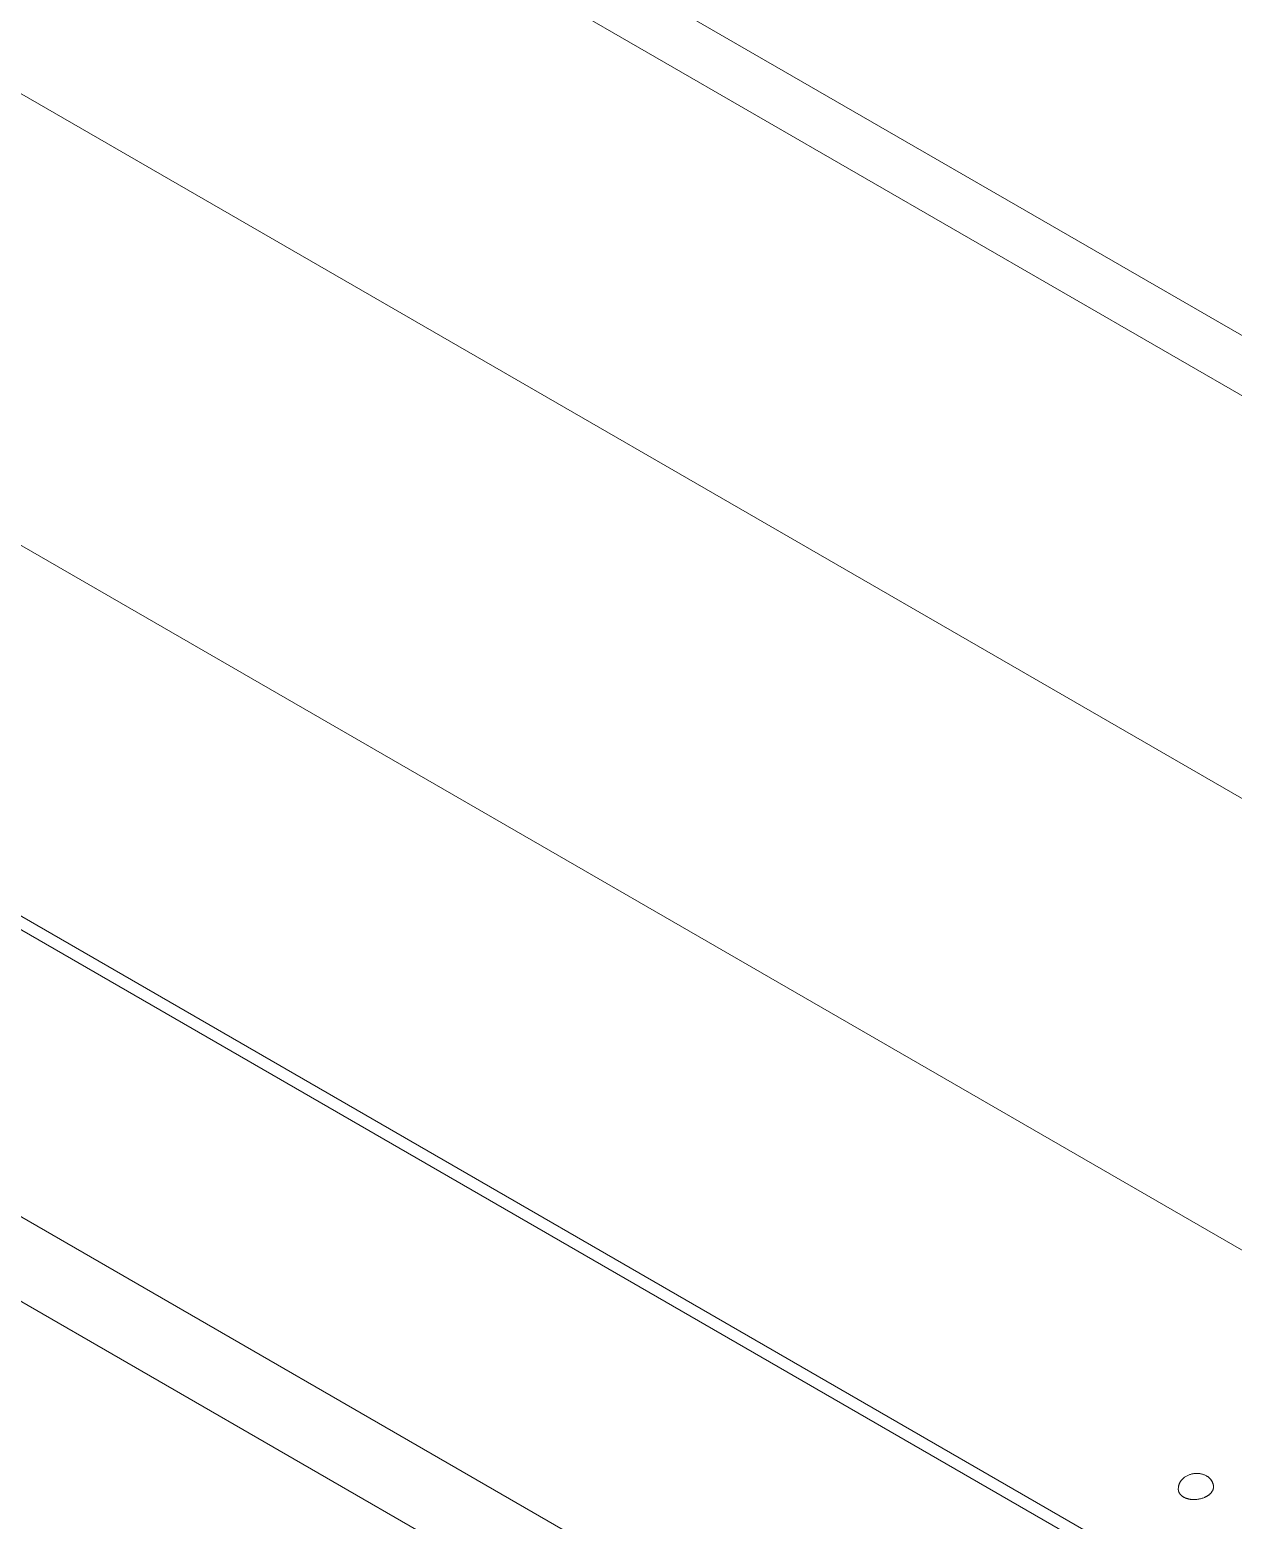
# Model space of a CAD drawing. Header units: millimetres. Extents: x -253 to 4295, y -442 to 2895.
# Drawn here: x 3568.6 to 3971.9, y 851.1 to 1350.7 of the extents above; entities that cross this region are included whole.
import ezdxf

# ---------------------------------------------------------------- set-up
doc = ezdxf.new("R2010")
doc.units = ezdxf.units.MM
doc.layers.add('ZANO_R', color=7, linetype='Continuous', lineweight=0)

msp = doc.modelspace()

# ---------------------------------------------------------------- linework, layer by layer
at = {"layer": 'ZANO_R'}
for p, q in [((3227.7, 1679.58), (4222.85, 1105.03)), ((3207.81, 1670.93), (4202.96, 1096.38)), ((4180.87, 974.03), (3185.72, 1548.59)), ((3161.99, 1410.89), (4157.14, 836.34)), ((3062.23, 1339.7), (4057.38, 765.15)), ((3065.35, 1342.41), (4060.51, 767.86)), ((3961.44, 724.29), (2966.29, 1298.84)), ((3957.18, 698.4), (2962.02, 1272.96)), ((3954.38, 864.23), (3954.47, 864.36)), ((3954.39, 864.25), (3954.49, 864.38)), ((3954.47, 864.36), (3954.57, 864.49)), ((3954.49, 864.38), (3954.59, 864.51)), ((3954.57, 864.49), (3954.68, 864.62)), ((3954.59, 864.51), (3954.69, 864.64)), ((3954.68, 864.62), (3954.79, 864.74)), ((3954.69, 864.64), (3954.8, 864.76)), ((3954.79, 864.74), (3954.9, 864.86)), ((3954.8, 864.76), (3954.91, 864.87)), ((3954.9, 864.86), (3955.02, 864.98)), ((3954.91, 864.87), (3955.03, 864.99)), ((3955.02, 864.98), (3955.14, 865.09)), ((3955.03, 864.99), (3955.15, 865.1)), ((3955.14, 865.09), (3955.27, 865.2)), ((3955.15, 865.1), (3955.27, 865.2)), ((3955.27, 865.2), (3955.4, 865.3)), ((3955.27, 865.2), (3955.4, 865.3)), ((3955.4, 865.3), (3955.53, 865.4)), ((3955.4, 865.3), (3955.53, 865.4)), ((3955.53, 865.4), (3955.66, 865.49)), ((3955.53, 865.4), (3955.66, 865.49)), ((3955.66, 865.49), (3955.86, 865.63)), ((3955.66, 865.49), (3955.86, 865.63)), ((3955.86, 865.63), (3956.07, 865.76)), ((3955.86, 865.63), (3956.07, 865.76)), ((3956.07, 865.76), (3956.28, 865.88)), ((3956.07, 865.76), (3956.28, 865.88)), ((3956.28, 865.88), (3956.49, 865.99)), ((3956.28, 865.88), (3956.49, 865.99)), ((3956.49, 865.99), (3956.71, 866.1)), ((3956.49, 865.99), (3956.71, 866.1)), ((3956.71, 866.1), (3956.92, 866.2)), ((3956.71, 866.1), (3956.92, 866.2)), ((3956.92, 866.2), (3957.15, 866.29)), ((3956.92, 866.2), (3957.15, 866.29)), ((3957.15, 866.29), (3957.37, 866.38)), ((3957.15, 866.29), (3957.37, 866.38)), ((3957.37, 866.38), (3957.6, 866.46)), ((3957.37, 866.38), (3957.6, 866.46)), ((3957.6, 866.46), (3957.84, 866.52)), ((3957.6, 866.46), (3957.84, 866.52)), ((3957.84, 866.52), (3958.07, 866.58)), ((3957.84, 866.52), (3958.07, 866.58)), ((3958.07, 866.58), (3958.3, 866.64)), ((3958.07, 866.58), (3958.3, 866.64)), ((3958.3, 866.64), (3958.54, 866.68)), ((3958.3, 866.64), (3958.54, 866.68)), ((3958.54, 866.68), (3958.78, 866.72)), ((3958.54, 866.68), (3958.78, 866.72)), ((3958.78, 866.72), (3959.02, 866.74)), ((3958.78, 866.72), (3959.02, 866.74)), ((3959.02, 866.74), (3959.26, 866.76)), ((3959.02, 866.74), (3959.26, 866.76)), ((3959.26, 866.76), (3959.5, 866.77)), ((3959.26, 866.76), (3959.5, 866.77)), ((3959.5, 866.77), (3959.74, 866.77)), ((3959.5, 866.77), (3959.74, 866.77)), ((3959.74, 866.77), (3959.99, 866.77)), ((3959.74, 866.77), (3959.99, 866.77)), ((3959.99, 866.77), (3960.23, 866.75)), ((3959.99, 866.77), (3960.23, 866.75)), ((3960.23, 866.75), (3960.47, 866.73)), ((3960.23, 866.75), (3960.47, 866.73)), ((3960.47, 866.73), (3960.71, 866.7)), ((3960.47, 866.73), (3960.71, 866.7)), ((3960.71, 866.7), (3960.95, 866.66)), ((3960.71, 866.7), (3960.95, 866.66)), ((3960.95, 866.66), (3961.18, 866.61)), ((3960.95, 866.66), (3961.18, 866.61)), ((3961.18, 866.61), (3961.42, 866.55)), ((3961.18, 866.61), (3961.42, 866.55)), ((3961.42, 866.55), (3961.65, 866.49)), ((3961.42, 866.55), (3961.65, 866.49)), ((3961.65, 866.49), (3961.88, 866.42)), ((3961.65, 866.49), (3961.88, 866.42)), ((3961.88, 866.42), (3962.11, 866.34)), ((3961.88, 866.42), (3962.11, 866.34)), ((3962.11, 866.34), (3962.33, 866.25)), ((3962.11, 866.34), (3962.33, 866.25)), ((3962.33, 866.25), (3962.55, 866.15)), ((3962.33, 866.25), (3962.55, 866.15)), ((3962.55, 866.15), (3962.77, 866.05)), ((3962.55, 866.15), (3962.77, 866.05)), ((3962.77, 866.05), (3962.99, 865.94)), ((3962.77, 866.05), (3962.99, 865.94)), ((3962.99, 865.94), (3963.12, 865.86)), ((3962.99, 865.94), (3963.12, 865.86)), ((3963.12, 865.86), (3963.25, 865.78)), ((3963.12, 865.86), (3963.26, 865.78)), ((3963.25, 865.78), (3963.38, 865.7)), ((3963.26, 865.78), (3963.39, 865.7)), ((3963.38, 865.7), (3963.51, 865.61)), ((3963.39, 865.7), (3963.52, 865.6)), ((3963.51, 865.61), (3963.64, 865.52)), ((3963.52, 865.6), (3963.65, 865.51)), ((3963.64, 865.52), (3963.76, 865.42)), ((3963.65, 865.51), (3963.77, 865.41)), ((3963.76, 865.42), (3963.87, 865.32)), ((3963.77, 865.41), (3963.89, 865.31)), ((3963.87, 865.32), (3963.99, 865.21)), ((3963.89, 865.31), (3964, 865.2)), ((3963.99, 865.21), (3964.1, 865.1)), ((3964, 865.2), (3964.11, 865.09)), ((3964.1, 865.1), (3964.2, 864.99)), ((3964.11, 865.09), (3964.22, 864.97)), ((3964.2, 864.99), (3964.31, 864.88)), ((3964.22, 864.97), (3964.32, 864.86)), ((3964.31, 864.88), (3964.4, 864.76)), ((3964.32, 864.86), (3964.42, 864.73)), ((3964.4, 864.76), (3964.5, 864.63)), ((3964.42, 864.73), (3964.52, 864.61)), ((3964.5, 864.63), (3964.59, 864.51)), ((3964.52, 864.61), (3964.61, 864.48)), ((3964.59, 864.51), (3964.67, 864.38)), ((3964.61, 864.48), (3964.69, 864.35)), ((3964.67, 864.38), (3964.75, 864.25)), ((3964.69, 864.35), (3964.77, 864.21)), ((3953.55, 861.75), (3953.56, 861.92)), ((3953.55, 861.66), (3953.56, 861.82)), ((3953.55, 861.59), (3953.55, 861.75)), ((3953.55, 861.5), (3953.55, 861.66)), ((3953.55, 861.42), (3953.55, 861.59)), ((3953.55, 861.34), (3953.55, 861.5)), ((3953.56, 861.26), (3953.55, 861.42)), ((3953.56, 861.17), (3953.55, 861.34)), ((3953.56, 861.92), (3953.58, 862.08)), ((3953.56, 861.82), (3953.57, 861.98)), ((3953.56, 861.17), (3953.57, 861.13)), ((3953.57, 861.98), (3953.59, 862.15)), ((3953.57, 861.13), (3953.58, 861.08)), ((3953.58, 862.08), (3953.6, 862.24)), ((3953.58, 861.08), (3953.58, 861.04)), ((3953.58, 861.04), (3953.59, 860.99)), ((3953.59, 862.15), (3953.61, 862.31)), ((3953.59, 860.99), (3953.6, 860.95)), ((3953.6, 862.24), (3953.63, 862.41)), ((3953.6, 860.95), (3953.61, 860.91)), ((3953.61, 862.31), (3953.64, 862.47)), ((3953.61, 860.91), (3953.62, 860.86)), ((3953.62, 860.86), (3953.63, 860.82)), ((3953.63, 862.41), (3953.66, 862.57)), ((3953.63, 860.82), (3953.65, 860.78)), ((3953.64, 862.47), (3953.67, 862.63)), ((3953.65, 860.78), (3953.66, 860.73)), ((3953.66, 862.57), (3953.7, 862.73)), ((3953.66, 860.73), (3953.67, 860.69)), ((3953.67, 862.63), (3953.71, 862.78)), ((3953.67, 860.69), (3953.69, 860.65)), ((3953.69, 860.65), (3953.72, 860.56)), ((3953.7, 862.73), (3953.74, 862.89)), ((3953.71, 862.78), (3953.76, 862.94)), ((3953.72, 860.56), (3953.75, 860.48)), ((3953.74, 862.89), (3953.79, 863.05)), ((3953.75, 860.48), (3953.79, 860.39)), ((3953.76, 862.94), (3953.81, 863.09)), ((3953.79, 863.05), (3953.85, 863.2)), ((3953.79, 860.39), (3953.83, 860.31)), ((3953.81, 863.09), (3953.86, 863.25)), ((3953.83, 860.31), (3953.87, 860.23)), ((3953.85, 863.2), (3953.91, 863.36)), ((3953.86, 863.25), (3953.92, 863.4)), ((3953.87, 860.23), (3953.92, 860.15)), ((3953.91, 863.36), (3953.97, 863.51)), ((3953.92, 863.4), (3953.99, 863.55)), ((3953.92, 860.15), (3953.97, 860.07)), ((3953.97, 863.51), (3954.04, 863.66)), ((3953.97, 860.07), (3954.02, 859.99)), ((3953.99, 863.55), (3954.06, 863.69)), ((3954.02, 859.99), (3954.07, 859.92)), ((3954.04, 863.66), (3954.12, 863.8)), ((3954.06, 863.69), (3954.14, 863.84)), ((3954.07, 859.92), (3954.13, 859.84)), ((3954.12, 863.8), (3954.2, 863.95)), ((3954.13, 859.84), (3954.19, 859.77)), ((3954.14, 863.84), (3954.22, 863.98)), ((3954.19, 859.77), (3954.25, 859.7)), ((3954.2, 863.95), (3954.29, 864.09)), ((3954.22, 863.98), (3954.3, 864.11)), ((3954.25, 859.7), (3954.31, 859.63)), ((3954.29, 864.09), (3954.38, 864.23)), ((3954.3, 864.11), (3954.39, 864.25)), ((3954.31, 859.63), (3954.38, 859.56)), ((3954.38, 859.56), (3954.44, 859.49)), ((3954.44, 859.49), (3954.51, 859.43)), ((3954.51, 859.43), (3954.58, 859.36)), ((3954.58, 859.36), (3954.66, 859.3)), ((3963.36, 859.26), (3963.46, 859.33)), ((3963.46, 859.33), (3963.55, 859.39)), ((3963.55, 859.39), (3963.65, 859.46)), ((3963.65, 859.46), (3963.74, 859.53)), ((3963.74, 859.53), (3963.84, 859.61)), ((3963.84, 859.61), (3963.94, 859.69)), ((3963.94, 859.69), (3964.03, 859.77)), ((3964.03, 859.77), (3964.12, 859.85)), ((3964.12, 859.85), (3964.21, 859.93)), ((3964.21, 859.93), (3964.3, 860.02)), ((3964.3, 860.02), (3964.39, 860.11)), ((3964.39, 860.11), (3964.47, 860.2)), ((3964.47, 860.2), (3964.55, 860.29)), ((3964.55, 860.29), (3964.63, 860.38)), ((3964.63, 860.38), (3964.7, 860.48)), ((3964.7, 860.48), (3964.77, 860.58)), ((3964.75, 864.25), (3964.83, 864.11)), ((3964.77, 864.21), (3964.85, 864.08)), ((3964.77, 860.58), (3964.84, 860.67)), ((3964.83, 864.11), (3964.9, 863.97)), ((3964.84, 860.67), (3964.9, 860.77)), ((3964.85, 864.08), (3964.92, 863.94)), ((3964.9, 863.97), (3964.97, 863.84)), ((3964.9, 860.77), (3964.96, 860.88)), ((3964.92, 863.94), (3964.99, 863.79)), ((3964.96, 860.88), (3965.02, 860.98)), ((3964.97, 863.84), (3965.03, 863.69)), ((3964.99, 863.79), (3965.05, 863.65)), ((3965.02, 860.98), (3965.07, 861.08)), ((3965.03, 863.69), (3965.09, 863.55)), ((3965.05, 863.65), (3965.11, 863.5)), ((3965.07, 861.08), (3965.09, 861.13)), ((3965.09, 863.55), (3965.14, 863.4)), ((3965.09, 861.13), (3965.12, 861.19)), ((3965.11, 863.5), (3965.16, 863.35)), ((3965.12, 861.19), (3965.14, 861.24)), ((3965.14, 863.4), (3965.19, 863.26)), ((3965.14, 861.24), (3965.16, 861.29)), ((3965.16, 863.35), (3965.21, 863.2)), ((3965.16, 861.29), (3965.18, 861.34)), ((3965.18, 861.34), (3965.2, 861.4)), ((3965.19, 863.26), (3965.23, 863.11)), ((3965.2, 861.4), (3965.22, 861.45)), ((3965.21, 863.2), (3965.25, 863.05)), ((3965.22, 861.45), (3965.24, 861.51)), ((3965.23, 863.11), (3965.27, 862.96)), ((3965.24, 861.51), (3965.25, 861.56)), ((3965.25, 863.05), (3965.28, 862.9)), ((3965.25, 861.56), (3965.27, 861.61)), ((3965.27, 862.96), (3965.3, 862.81)), ((3965.27, 861.61), (3965.28, 861.67)), ((3965.28, 862.9), (3965.31, 862.74)), ((3965.28, 861.67), (3965.29, 861.72)), ((3965.29, 861.72), (3965.31, 861.78)), ((3965.3, 862.81), (3965.33, 862.65)), ((3965.31, 862.74), (3965.34, 862.59)), ((3965.31, 861.78), (3965.32, 861.83)), ((3965.32, 861.88), (3965.33, 861.94)), ((3965.32, 861.83), (3965.32, 861.88)), ((3965.33, 861.94), (3965.34, 861.99)), ((3965.35, 862.54), (3965.34, 862.59)), ((3965.34, 861.99), (3965.35, 862.05)), ((3965.35, 862.48), (3965.35, 862.54)), ((3965.35, 862.43), (3965.35, 862.48)), ((3965.36, 862.37), (3965.35, 862.43)), ((3965.35, 862.16), (3965.36, 862.21)), ((3965.35, 862.1), (3965.35, 862.16)), ((3965.35, 862.05), (3965.35, 862.1)), ((3965.36, 862.32), (3965.36, 862.37)), ((3965.36, 862.27), (3965.36, 862.32)), ((3965.36, 862.21), (3965.36, 862.27)), ((3954.66, 859.3), (3954.73, 859.24)), ((3954.73, 859.24), (3954.81, 859.18)), ((3954.81, 859.18), (3954.89, 859.12)), ((3954.89, 859.12), (3954.97, 859.06)), ((3954.97, 859.06), (3955.05, 859.01)), ((3955.05, 859.01), (3955.13, 858.96)), ((3955.13, 858.96), (3955.21, 858.91)), ((3955.21, 858.91), (3955.29, 858.86)), ((3955.29, 858.86), (3955.39, 858.8)), ((3955.39, 858.8), (3955.49, 858.75)), ((3955.49, 858.75), (3955.59, 858.7)), ((3955.59, 858.7), (3955.69, 858.65)), ((3955.69, 858.65), (3955.79, 858.6)), ((3955.79, 858.6), (3955.9, 858.56)), ((3955.9, 858.56), (3956.01, 858.51)), ((3956.01, 858.51), (3956.13, 858.47)), ((3956.13, 858.47), (3956.24, 858.42)), ((3956.24, 858.42), (3956.36, 858.38)), ((3956.36, 858.38), (3956.48, 858.34)), ((3956.48, 858.34), (3956.61, 858.31)), ((3956.61, 858.31), (3956.74, 858.27)), ((3956.74, 858.27), (3956.86, 858.24)), ((3956.86, 858.24), (3957, 858.21)), ((3957, 858.21), (3957.13, 858.18)), ((3957.13, 858.18), (3957.27, 858.15)), ((3957.27, 858.15), (3957.4, 858.13)), ((3957.4, 858.13), (3957.54, 858.1)), ((3957.54, 858.1), (3957.68, 858.08)), ((3957.68, 858.08), (3957.83, 858.06)), ((3957.83, 858.06), (3957.97, 858.05)), ((3957.97, 858.05), (3958.27, 858.03)), ((3958.27, 858.03), (3958.56, 858.01)), ((3958.56, 858.01), (3958.87, 858.01)), ((3958.87, 858.01), (3959.17, 858.01)), ((3959.17, 858.01), (3959.48, 858.03)), ((3959.48, 858.03), (3959.78, 858.06)), ((3959.78, 858.06), (3960.09, 858.1)), ((3960.09, 858.1), (3960.39, 858.14)), ((3960.39, 858.14), (3960.69, 858.2)), ((3960.69, 858.2), (3960.98, 858.27)), ((3960.98, 858.27), (3961.27, 858.34)), ((3961.27, 858.34), (3961.55, 858.43)), ((3961.55, 858.43), (3961.82, 858.52)), ((3961.82, 858.52), (3962.08, 858.62)), ((3962.08, 858.62), (3962.34, 858.72)), ((3962.34, 858.72), (3962.46, 858.78)), ((3962.46, 858.78), (3962.58, 858.83)), ((3962.58, 858.83), (3962.7, 858.89)), ((3962.7, 858.89), (3962.82, 858.95)), ((3962.82, 858.95), (3962.93, 859.01)), ((3962.93, 859.01), (3963.04, 859.07)), ((3963.04, 859.07), (3963.15, 859.13)), ((3963.15, 859.13), (3963.25, 859.2)), ((3963.25, 859.2), (3963.36, 859.26))]:
    msp.add_line(p, q, dxfattribs=at)

doc.saveas('drawing.dxf')
